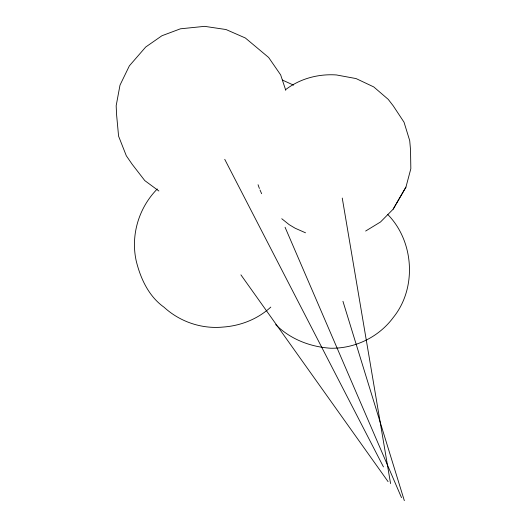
<?xml version="1.0" encoding="UTF-8"?>
<svg xmlns="http://www.w3.org/2000/svg" width="527" height="527" viewBox="0 0 527 527"><rect width="100%" height="100%" fill="white"/><g stroke="black" fill="none" stroke-linecap="round" stroke-linejoin="round"><path stroke-width="0.79" d="M365.633 231.05L380.527 221.972L393.168 209.173L405.942 187.118L410.836 168.712L410.526 149.852L409.716 140.65L404.031 122.211L393.274 105.894L388.241 99.372L373.762 86.929L356.087 78.576L336.443 74.953C318.288 73.708 299.81 78.661 285.331 89.86M393.168 209.173L395.849 204.522M396.232 203.857L405.942 187.118M157.296 188.962C138.825 207.664 130.512 235.2 136.223 260.937C140.551 278.638 148.812 296.444 164.042 307.215C179.891 321.78 201.571 329.144 223 327.069C240.668 325.818 257.71 319.138 270.806 307.089M305.528 232.802L295.179 228.237L289.211 224.68L281.761 218.718M282.327 80.025L293.559 85.137M158.897 191.011L144.787 180.596L132.198 164.319L126.322 155.788L118.582 136.157L116.599 114.833L116.164 105.736L119.998 85.143L129.379 65.829L145.715 47.022L161.921 35.75L180.438 28.807L204.66 26.35L226.037 29.538L245.365 37.997L268.658 57.489L280.66 74.9L285.746 90.222M275.674 324.606C290.337 339.236 310.258 346.904 330.745 348.242C355.112 348.611 378.841 337.076 393.326 317.432C417.167 287.973 414.044 240.977 387.549 214.298M240.911 274.85L388.096 481.658M224.739 159.325L383.452 466.902M260.002 189.983L261.649 193.719M285.061 227.236L401.515 497.666M258.052 184.72L259.403 188.482M342.945 301.299L404.334 500.65M342.254 198.06L390.566 483.569"/></g></svg>
